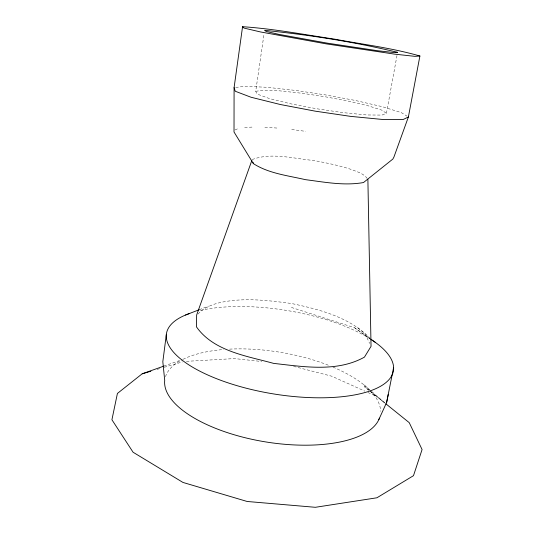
<?xml version="1.0" encoding="UTF-8"?>
<svg xmlns="http://www.w3.org/2000/svg" width="534" height="534" viewBox="0 0 534 534"><rect width="100%" height="100%" fill="white"/><g stroke="black" fill="none" stroke-linecap="round" stroke-linejoin="round"><path stroke-width="0.4" stroke-dasharray="2.67 2" d="M396.976 55.569L386.436 113.301L381.957 115.084L366.684 114.964L342.708 112.601L316.602 108.742L291.204 103.916L269.383 98.57L257.161 94.064L255.713 91.307L264.09 33.629M197.974 314.032C206.905 304.854 219.434 302.104 231.696 300.662C251.701 298.339 271.719 300.862 291.551 303.512C319.385 309.433 348.922 316.949 369.668 337.788M234.933 129.982L238.411 128.474M199.269 309.7L208.56 306.089M252.168 159.559C271.719 152.137 293.793 158.725 313.818 160.48C326.661 163.01 339.564 165.447 351.966 169.719C357.773 172.021 364.422 173.73 367.886 179.417M163.851 366.117L179.971 360.397M157.143 369.388L160.3 368.453M164.238 367.292L182.368 361.939M255.713 91.307L263.229 90.179L279.616 90.84L301.777 93.236L324.572 96.654L346.926 100.819L367.646 105.632L381.69 110.097L386.436 113.301M235.728 87.456L244.732 86.301L266.76 87.276L295.936 90.473L325.7 94.945L354.923 100.379L382.304 106.687L401.354 112.634L406.981 116.125M186.433 361.331L234.559 358.588L261.747 361.505M244.652 127.446L253.597 127.019M264.871 127.246L277.84 128.107M291.718 129.515L305.695 131.351M293.56 366.357L331.794 376.223L364.862 391.148M291.384 307.43L354.603 327.736L369.915 338.549M367.866 392.503L376.884 396.575L385.301 403.357M354.603 327.736L369.989 338.763A114.997 42.246 9.3 0 0 199.809 310.548M369.334 390.568L364.295 386.563L370.109 391.255M369.962 391.068L376.884 396.575M370.756 391.776L384.974 403.237M363.874 384.8L369.508 389.64M372.011 391.789L385.168 403.077M357.707 327.636L365.269 334.151L369.682 343.475M165.507 376.697A109.176 45.41 9.3 0 1 182.261 359.702M183.042 359.309A109.176 45.41 9.3 0 1 223.739 349.51M229.533 349.129A109.176 45.41 9.3 0 1 329.965 365.87M332.976 367.112A109.176 45.41 9.3 0 1 369.521 389.853M370.089 390.427A109.176 45.41 9.3 0 1 380.588 411.4"/><path stroke-width="0.8" d="M234.086 87.663L234.019 131.998L253.363 163.624C268.842 173.55 287.853 175.566 305.388 179.651C324.538 182.094 344.21 185.986 363.494 182.541L392.844 159.065L393.925 157.063L408.383 116.993L419.904 56.01C392.13 48 363.254 44.489 334.885 39.202C304.186 34.583 273.568 28.769 242.563 26.7L234.086 87.663L235.254 91.247L251.053 97.248L280.383 104.524L315.033 111.125L350.704 116.385L383.105 119.516L403.137 119.523L408.383 116.993M166.368 334.264L162.823 361.718L164.719 380.408A109.176 45.41 9.3 0 0 262.241 441.338A109.176 45.41 9.3 0 0 379.427 418.149M378.833 419.597L386.623 402.482L393.618 367.432M386.623 402.482L388.278 394.299M251.888 160.347L196.645 315.027L196.452 326.868C213.7 351.365 246.988 355.991 273.708 363.407C303.472 366.638 336.881 372.505 364.435 357.133L371.037 346.346L367.886 179.417M163.851 366.117L142.171 373.807L117.413 393.451L111.92 419.764L133.073 452.231L182.935 482.429L247.155 501.479L315.367 507.3L376.924 497.781L413.49 475.674L422.08 449.535L409.238 422.661L385.942 403.878M185.505 315.047L199.269 309.7M142.171 373.807L150.842 371.25M419.904 56.01L414.985 56.35L394.986 54.188L325.974 43.828L260.465 31.94L244.058 28.095L242.563 26.7M370.583 339.023L375.242 342.314M252.969 162.269L253.363 163.624M371.991 340.078A114.997 42.246 9.3 0 1 355.244 394.806A114.997 42.246 9.3 0 1 202.426 372.478A114.997 42.246 9.3 0 1 189.697 313.438M397.57 52.319L393.311 52.472L378.052 50.783L327.289 43.141L278.962 34.396L266.286 31.473L264.564 30.338C309.226 34.864 353.942 41.785 397.57 52.319"/></g></svg>
